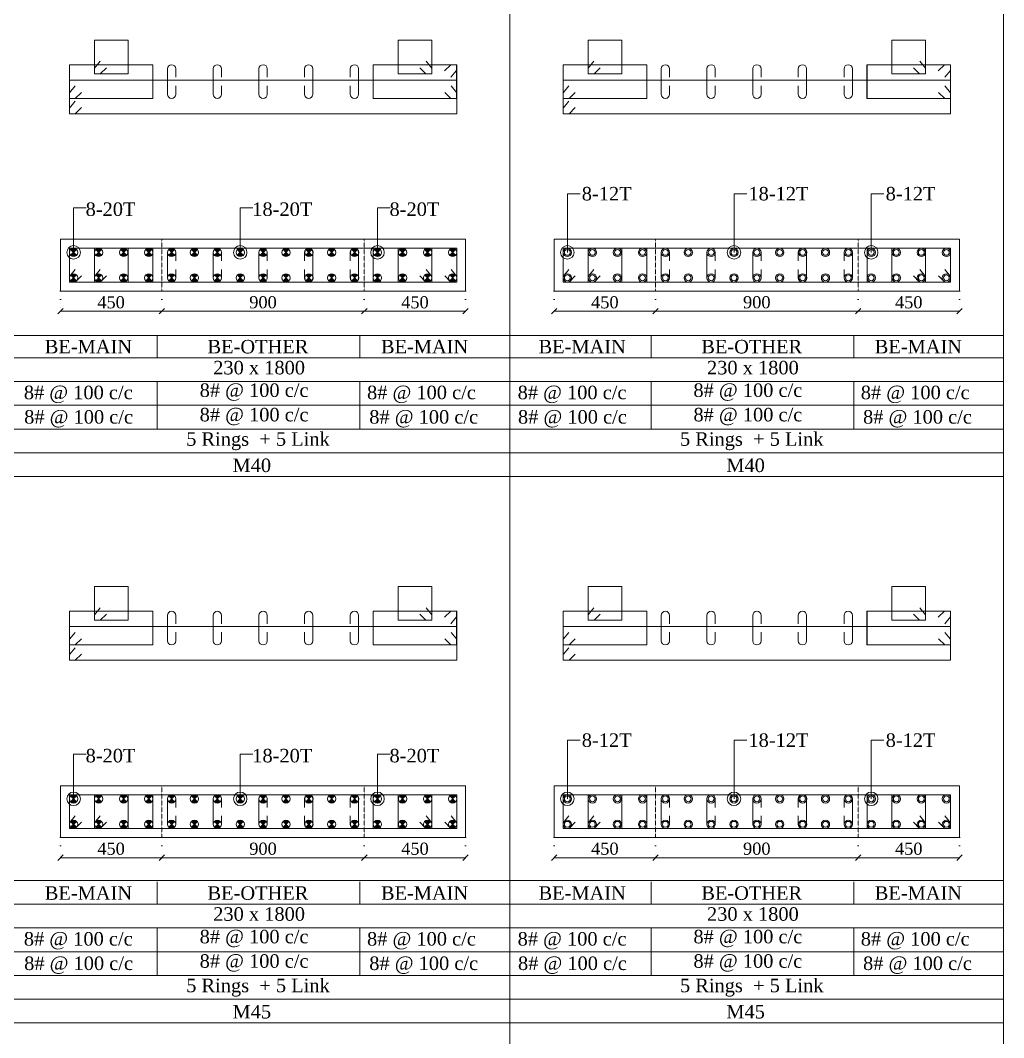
# Model space of a CAD drawing. Header units: millimetres. Extents: x 303 to 27724, y 300 to 68956.
# Drawn here: x 23356 to 27724, y 34898 to 39418 of the extents above; entities that cross this region are included whole.
import ezdxf

# ---------------------------------------------------------------- set-up
doc = ezdxf.new("R2010")
doc.units = ezdxf.units.MM
doc.linetypes.add('( Hidden )', pattern=[0.375, 0.25, -0.125])
doc.linetypes.add('DOT2', pattern=[0.125, 0, -0.125])
doc.layers.get('Defpoints').update_dxf_attribs({"lineweight": 0})
for name, color, linetype, lineweight in [('S-COL. STEEL DIA', 1, 'Continuous', 9), ('S-DIM FOOTING', 7, 'Continuous', 0), ('S-SECTION', 5, 'Continuous', 0), ('S-SECTION MARK', 7, 'Continuous', 0), ('S-SHEET', 7, 'Continuous', 0), ('S-STEEL', 1, 'Continuous', 9), ('S-STEEL-1', 1, 'Continuous', 0), ('S-STEEL-1 C.S.', 106, 'Continuous', 0), ('S-TEXT', 7, 'Continuous', 0)]:
    doc.layers.add(name, color=color, linetype=linetype, lineweight=lineweight)
doc.styles.add('AR', font='ARIALUNI.TTF', dxfattribs={"width": 0.8})
doc.styles.add('S-ROMANS', font='times.ttf')
doc.styles.add('TEXT', font='times.ttf')
doc.dimstyles.new('100', dxfattribs={"dimtxt": 180, "dimasz": 80, "dimexe": 0.18, "dimexo": 0.0625, "dimgap": 1, "dimtad": 1, "dimdec": 0, "dimzin": 0, "dimdsep": 46, "dimtxsty": 'AR', "dimblk": 'DOT', "dimcen": 0.09, "dimse1": 1, "dimse2": 1, "dimclrd": 50, "dimclrt": 256, "dimadec": 0, "dimazin": 0, "dimtfac": 1, "dimtdec": 0, "dimtix": 1, "dimtofl": 0, "dimtmove": 2, "dimatfit": 0, "dimfxl": 1, "dimtolj": 1, "dimtzin": 0, "dimlwd": -1, "dimarcsym": 0})
doc.dimstyles.new('SETU', dxfattribs={"dimtxt": 230, "dimasz": 0.2, "dimexe": 0.1, "dimexo": 0.1, "dimgap": 0.05, "dimtad": 1, "dimdec": 0, "dimzin": 0, "dimdsep": 46, "dimtxsty": 'TEXT', "dimblk": 'OBLIQUE', "dimcen": 0.09, "dimdle": 0.1, "dimclrd": 4, "dimclre": 256, "dimclrt": 256, "dimadec": 1, "dimazin": 0, "dimtfac": 1, "dimtdec": 0, "dimtix": 1, "dimtofl": 0, "dimtmove": 2, "dimatfit": 0, "dimfxl": 1, "dimtolj": 1, "dimtzin": 0, "dimlwd": -1, "dimlwe": -1, "dimarcsym": 1})

# ---------------------------------------------------------------- blocks, each defined once
blk = doc.blocks.new('*U18')
at = {"layer": 'S-COL. STEEL DIA'}
h = blk.add_hatch(color=256, dxfattribs=at)
h.dxf.hatch_style = 1
h.paths.add_polyline_path([(0, 0), (0, -18.5, 0.198912), (13, -13)])
h.paths.add_polyline_path([(0, 0), (-13, -13, 0.198912), (0, -18.5)])
h.paths.add_polyline_path([(0, 18.5, 0.198912), (-13, 13), (0, 0)])
h.paths.add_polyline_path([(13, 13, 0.198912), (0, 18.5), (0, 0)])
at = {"layer": 'S-COL. STEEL DIA', "lineweight": 5}
for p, q in [((-13, 13), (13, -13)), ((13, 13), (-13, -13))]:
    blk.add_line(p, q, dxfattribs=at)
blk.add_circle((0, 0), 18.5, dxfattribs=at)
blk = doc.blocks.new('_Oblique')
at = {"color": 0, "linetype": 'ByBlock', "lineweight": -2}
blk.add_line((-0.5, -0.5), (0.5, 0.5), dxfattribs=at)
blk = doc.blocks.new('*D1769')
at = {"layer": 'Defpoints', "color": 0}
for p in [(23533.9, 35787.4), (23983.9, 35787.4), (23983.9, 35697.5)]:
    blk.add_point(p, dxfattribs=at)
at = {"layer": 'S-DIM FOOTING', "linetype": 'DOT2', "ltscale": 300}
for p, q in [((23533.9, 35787.3), (23533.9, 35697.4)), ((23983.9, 35787.3), (23983.9, 35697.4))]:
    blk.add_line(p, q, dxfattribs=at)
at = {"layer": 'S-DIM FOOTING', "ltscale": 300}
blk.add_line((23533.8, 35697.5), (23984, 35697.5), dxfattribs=at)
at = {"layer": 'S-DIM FOOTING', "linetype": 'ByBlock', "xscale": 24, "yscale": 24, "zscale": 24, "rotation": 180}
blk.add_blockref('_Oblique', (23533.9, 35697.5), dxfattribs=at)
at = {"layer": 'S-DIM FOOTING', "linetype": 'ByBlock', "xscale": 24, "yscale": 24, "zscale": 24}
blk.add_blockref('_Oblique', (23983.9, 35697.5), dxfattribs=at)
at = {"layer": 'S-DIM FOOTING', "insert": (23758.9, 35737), "char_height": 54, "attachment_point": 5, "style": 'TEXT'}
blk.add_mtext('\\A1;450', dxfattribs=at)
blk = doc.blocks.new('*D1770')
at = {"layer": 'Defpoints', "color": 0}
for p in [(23983.9, 35787.4), (24883.9, 35787.4), (24883.9, 35697.5)]:
    blk.add_point(p, dxfattribs=at)
at = {"layer": 'S-DIM FOOTING', "linetype": 'DOT2', "ltscale": 300}
for p, q in [((23983.9, 35787.3), (23983.9, 35697.4)), ((24883.9, 35787.3), (24883.9, 35697.4))]:
    blk.add_line(p, q, dxfattribs=at)
at = {"layer": 'S-DIM FOOTING', "ltscale": 300}
blk.add_line((23983.8, 35697.5), (24884, 35697.5), dxfattribs=at)
at = {"layer": 'S-DIM FOOTING', "linetype": 'ByBlock', "xscale": 24, "yscale": 24, "zscale": 24, "rotation": 180}
blk.add_blockref('_Oblique', (23983.9, 35697.5), dxfattribs=at)
at = {"layer": 'S-DIM FOOTING', "linetype": 'ByBlock', "xscale": 24, "yscale": 24, "zscale": 24}
blk.add_blockref('_Oblique', (24883.9, 35697.5), dxfattribs=at)
at = {"layer": 'S-DIM FOOTING', "insert": (24433.9, 35737.1), "char_height": 54, "attachment_point": 5, "style": 'TEXT'}
blk.add_mtext('\\A1;900', dxfattribs=at)
blk = doc.blocks.new('*D1771')
at = {"layer": 'Defpoints', "color": 0}
for p in [(24883.9, 35787.4), (25333.9, 35787.4), (25333.9, 35697.5)]:
    blk.add_point(p, dxfattribs=at)
at = {"layer": 'S-DIM FOOTING', "linetype": 'DOT2', "ltscale": 300}
for p, q in [((24883.9, 35787.3), (24883.9, 35697.4)), ((25333.9, 35787.3), (25333.9, 35697.4))]:
    blk.add_line(p, q, dxfattribs=at)
at = {"layer": 'S-DIM FOOTING', "ltscale": 300}
blk.add_line((24883.8, 35697.5), (25334, 35697.5), dxfattribs=at)
at = {"layer": 'S-DIM FOOTING', "linetype": 'ByBlock', "xscale": 24, "yscale": 24, "zscale": 24, "rotation": 180}
blk.add_blockref('_Oblique', (24883.9, 35697.5), dxfattribs=at)
at = {"layer": 'S-DIM FOOTING', "linetype": 'ByBlock', "xscale": 24, "yscale": 24, "zscale": 24}
blk.add_blockref('_Oblique', (25333.9, 35697.5), dxfattribs=at)
at = {"layer": 'S-DIM FOOTING', "insert": (25108.9, 35737), "char_height": 54, "attachment_point": 5, "style": 'TEXT'}
blk.add_mtext('\\A1;450', dxfattribs=at)
blk = doc.blocks.new('_Dot')
at = {"linetype": 'ByBlock', "lineweight": -2}
blk.add_line((-0.5, 0), (-1, 0), dxfattribs=at)
at = {"linetype": 'ByBlock', "const_width": 0.5}
blk.add_lwpolyline([(-0.25, 0, 1), (0.25, 0, 1)], format="xyb", close=True, dxfattribs=at)
blk = doc.blocks.new('*U6')
at = {"layer": 'S-COL. STEEL DIA', "lineweight": 5}
for radius in [18.5, 13, 13]:
    blk.add_circle((0, 0), radius, dxfattribs=at)
blk = doc.blocks.new('*D1777')
at = {"layer": 'Defpoints', "color": 0}
for p in [(25727.5, 35787.4), (26177.5, 35787.4), (26177.5, 35697.5)]:
    blk.add_point(p, dxfattribs=at)
at = {"layer": 'S-DIM FOOTING', "linetype": 'DOT2', "ltscale": 300}
for p, q in [((25727.5, 35787.3), (25727.5, 35697.4)), ((26177.5, 35787.3), (26177.5, 35697.4))]:
    blk.add_line(p, q, dxfattribs=at)
at = {"layer": 'S-DIM FOOTING', "ltscale": 300}
blk.add_line((25727.4, 35697.5), (26177.6, 35697.5), dxfattribs=at)
at = {"layer": 'S-DIM FOOTING', "linetype": 'ByBlock', "xscale": 24, "yscale": 24, "zscale": 24, "rotation": 180}
blk.add_blockref('_Oblique', (25727.5, 35697.5), dxfattribs=at)
at = {"layer": 'S-DIM FOOTING', "linetype": 'ByBlock', "xscale": 24, "yscale": 24, "zscale": 24}
blk.add_blockref('_Oblique', (26177.5, 35697.5), dxfattribs=at)
at = {"layer": 'S-DIM FOOTING', "insert": (25952.5, 35737), "char_height": 54, "attachment_point": 5, "style": 'TEXT'}
blk.add_mtext('\\A1;450', dxfattribs=at)
blk = doc.blocks.new('*D1778')
at = {"layer": 'Defpoints', "color": 0}
for p in [(26177.5, 35787.4), (27077.5, 35787.4), (27077.5, 35697.5)]:
    blk.add_point(p, dxfattribs=at)
at = {"layer": 'S-DIM FOOTING', "linetype": 'DOT2', "ltscale": 300}
for p, q in [((26177.5, 35787.3), (26177.5, 35697.4)), ((27077.5, 35787.3), (27077.5, 35697.4))]:
    blk.add_line(p, q, dxfattribs=at)
at = {"layer": 'S-DIM FOOTING', "ltscale": 300}
blk.add_line((26177.4, 35697.5), (27077.6, 35697.5), dxfattribs=at)
at = {"layer": 'S-DIM FOOTING', "linetype": 'ByBlock', "xscale": 24, "yscale": 24, "zscale": 24, "rotation": 180}
blk.add_blockref('_Oblique', (26177.5, 35697.5), dxfattribs=at)
at = {"layer": 'S-DIM FOOTING', "linetype": 'ByBlock', "xscale": 24, "yscale": 24, "zscale": 24}
blk.add_blockref('_Oblique', (27077.5, 35697.5), dxfattribs=at)
at = {"layer": 'S-DIM FOOTING', "insert": (26627.5, 35737.1), "char_height": 54, "attachment_point": 5, "style": 'TEXT'}
blk.add_mtext('\\A1;900', dxfattribs=at)
blk = doc.blocks.new('*D1779')
at = {"layer": 'Defpoints', "color": 0}
for p in [(27077.5, 35787.4), (27527.5, 35787.4), (27527.5, 35697.5)]:
    blk.add_point(p, dxfattribs=at)
at = {"layer": 'S-DIM FOOTING', "linetype": 'DOT2', "ltscale": 300}
for p, q in [((27077.5, 35787.3), (27077.5, 35697.4)), ((27527.5, 35787.3), (27527.5, 35697.4))]:
    blk.add_line(p, q, dxfattribs=at)
at = {"layer": 'S-DIM FOOTING', "ltscale": 300}
blk.add_line((27077.4, 35697.5), (27527.6, 35697.5), dxfattribs=at)
at = {"layer": 'S-DIM FOOTING', "linetype": 'ByBlock', "xscale": 24, "yscale": 24, "zscale": 24, "rotation": 180}
blk.add_blockref('_Oblique', (27077.5, 35697.5), dxfattribs=at)
at = {"layer": 'S-DIM FOOTING', "linetype": 'ByBlock', "xscale": 24, "yscale": 24, "zscale": 24}
blk.add_blockref('_Oblique', (27527.5, 35697.5), dxfattribs=at)
at = {"layer": 'S-DIM FOOTING', "insert": (27302.5, 35737), "char_height": 54, "attachment_point": 5, "style": 'TEXT'}
blk.add_mtext('\\A1;450', dxfattribs=at)
blk = doc.blocks.new('*D2292')
at = {"layer": 'Defpoints', "color": 0}
for p in [(23533.9, 38215.6), (23983.9, 38215.6), (23983.9, 38125.8)]:
    blk.add_point(p, dxfattribs=at)
at = {"layer": 'S-DIM FOOTING', "linetype": 'DOT2', "ltscale": 300}
for p, q in [((23533.9, 38215.5), (23533.9, 38125.7)), ((23983.9, 38215.5), (23983.9, 38125.7))]:
    blk.add_line(p, q, dxfattribs=at)
at = {"layer": 'S-DIM FOOTING', "ltscale": 300}
blk.add_line((23533.8, 38125.8), (23984, 38125.8), dxfattribs=at)
at = {"layer": 'S-DIM FOOTING', "linetype": 'ByBlock', "xscale": 24, "yscale": 24, "zscale": 24, "rotation": 180}
blk.add_blockref('_Oblique', (23533.9, 38125.8), dxfattribs=at)
at = {"layer": 'S-DIM FOOTING', "linetype": 'ByBlock', "xscale": 24, "yscale": 24, "zscale": 24}
blk.add_blockref('_Oblique', (23983.9, 38125.8), dxfattribs=at)
at = {"layer": 'S-DIM FOOTING', "insert": (23758.9, 38165.2), "char_height": 54, "attachment_point": 5, "style": 'TEXT'}
blk.add_mtext('\\A1;450', dxfattribs=at)
blk = doc.blocks.new('*D2293')
at = {"layer": 'Defpoints', "color": 0}
for p in [(23983.9, 38215.6), (24883.9, 38215.6), (24883.9, 38125.8)]:
    blk.add_point(p, dxfattribs=at)
at = {"layer": 'S-DIM FOOTING', "linetype": 'DOT2', "ltscale": 300}
for p, q in [((23983.9, 38215.5), (23983.9, 38125.7)), ((24883.9, 38215.5), (24883.9, 38125.7))]:
    blk.add_line(p, q, dxfattribs=at)
at = {"layer": 'S-DIM FOOTING', "ltscale": 300}
blk.add_line((23983.8, 38125.8), (24884, 38125.8), dxfattribs=at)
at = {"layer": 'S-DIM FOOTING', "linetype": 'ByBlock', "xscale": 24, "yscale": 24, "zscale": 24, "rotation": 180}
blk.add_blockref('_Oblique', (23983.9, 38125.8), dxfattribs=at)
at = {"layer": 'S-DIM FOOTING', "linetype": 'ByBlock', "xscale": 24, "yscale": 24, "zscale": 24}
blk.add_blockref('_Oblique', (24883.9, 38125.8), dxfattribs=at)
at = {"layer": 'S-DIM FOOTING', "insert": (24433.9, 38165.3), "char_height": 54, "attachment_point": 5, "style": 'TEXT'}
blk.add_mtext('\\A1;900', dxfattribs=at)
blk = doc.blocks.new('*D2294')
at = {"layer": 'Defpoints', "color": 0}
for p in [(24883.9, 38215.6), (25333.9, 38215.6), (25333.9, 38125.8)]:
    blk.add_point(p, dxfattribs=at)
at = {"layer": 'S-DIM FOOTING', "linetype": 'DOT2', "ltscale": 300}
for p, q in [((24883.9, 38215.5), (24883.9, 38125.7)), ((25333.9, 38215.5), (25333.9, 38125.7))]:
    blk.add_line(p, q, dxfattribs=at)
at = {"layer": 'S-DIM FOOTING', "ltscale": 300}
blk.add_line((24883.8, 38125.8), (25334, 38125.8), dxfattribs=at)
at = {"layer": 'S-DIM FOOTING', "linetype": 'ByBlock', "xscale": 24, "yscale": 24, "zscale": 24, "rotation": 180}
blk.add_blockref('_Oblique', (24883.9, 38125.8), dxfattribs=at)
at = {"layer": 'S-DIM FOOTING', "linetype": 'ByBlock', "xscale": 24, "yscale": 24, "zscale": 24}
blk.add_blockref('_Oblique', (25333.9, 38125.8), dxfattribs=at)
at = {"layer": 'S-DIM FOOTING', "insert": (25108.9, 38165.2), "char_height": 54, "attachment_point": 5, "style": 'TEXT'}
blk.add_mtext('\\A1;450', dxfattribs=at)
blk = doc.blocks.new('*D2373')
at = {"layer": 'Defpoints', "color": 0}
for p in [(25727.5, 38215.6), (26177.5, 38215.6), (26177.5, 38125.8)]:
    blk.add_point(p, dxfattribs=at)
at = {"layer": 'S-DIM FOOTING', "linetype": 'DOT2', "ltscale": 300}
for p, q in [((25727.5, 38215.5), (25727.5, 38125.7)), ((26177.5, 38215.5), (26177.5, 38125.7))]:
    blk.add_line(p, q, dxfattribs=at)
at = {"layer": 'S-DIM FOOTING', "ltscale": 300}
blk.add_line((25727.4, 38125.8), (26177.6, 38125.8), dxfattribs=at)
at = {"layer": 'S-DIM FOOTING', "linetype": 'ByBlock', "xscale": 24, "yscale": 24, "zscale": 24, "rotation": 180}
blk.add_blockref('_Oblique', (25727.5, 38125.8), dxfattribs=at)
at = {"layer": 'S-DIM FOOTING', "linetype": 'ByBlock', "xscale": 24, "yscale": 24, "zscale": 24}
blk.add_blockref('_Oblique', (26177.5, 38125.8), dxfattribs=at)
at = {"layer": 'S-DIM FOOTING', "insert": (25952.5, 38165.2), "char_height": 54, "attachment_point": 5, "style": 'TEXT'}
blk.add_mtext('\\A1;450', dxfattribs=at)
blk = doc.blocks.new('*D2374')
at = {"layer": 'Defpoints', "color": 0}
for p in [(26177.5, 38215.6), (27077.5, 38215.6), (27077.5, 38125.8)]:
    blk.add_point(p, dxfattribs=at)
at = {"layer": 'S-DIM FOOTING', "linetype": 'DOT2', "ltscale": 300}
for p, q in [((26177.5, 38215.5), (26177.5, 38125.7)), ((27077.5, 38215.5), (27077.5, 38125.7))]:
    blk.add_line(p, q, dxfattribs=at)
at = {"layer": 'S-DIM FOOTING', "ltscale": 300}
blk.add_line((26177.4, 38125.8), (27077.6, 38125.8), dxfattribs=at)
at = {"layer": 'S-DIM FOOTING', "linetype": 'ByBlock', "xscale": 24, "yscale": 24, "zscale": 24, "rotation": 180}
blk.add_blockref('_Oblique', (26177.5, 38125.8), dxfattribs=at)
at = {"layer": 'S-DIM FOOTING', "linetype": 'ByBlock', "xscale": 24, "yscale": 24, "zscale": 24}
blk.add_blockref('_Oblique', (27077.5, 38125.8), dxfattribs=at)
at = {"layer": 'S-DIM FOOTING', "insert": (26627.5, 38165.3), "char_height": 54, "attachment_point": 5, "style": 'TEXT'}
blk.add_mtext('\\A1;900', dxfattribs=at)
blk = doc.blocks.new('*D2375')
at = {"layer": 'Defpoints', "color": 0}
for p in [(27077.5, 38215.6), (27527.5, 38215.6), (27527.5, 38125.8)]:
    blk.add_point(p, dxfattribs=at)
at = {"layer": 'S-DIM FOOTING', "linetype": 'DOT2', "ltscale": 300}
for p, q in [((27077.5, 38215.5), (27077.5, 38125.7)), ((27527.5, 38215.5), (27527.5, 38125.7))]:
    blk.add_line(p, q, dxfattribs=at)
at = {"layer": 'S-DIM FOOTING', "ltscale": 300}
blk.add_line((27077.4, 38125.8), (27527.6, 38125.8), dxfattribs=at)
at = {"layer": 'S-DIM FOOTING', "linetype": 'ByBlock', "xscale": 24, "yscale": 24, "zscale": 24, "rotation": 180}
blk.add_blockref('_Oblique', (27077.5, 38125.8), dxfattribs=at)
at = {"layer": 'S-DIM FOOTING', "linetype": 'ByBlock', "xscale": 24, "yscale": 24, "zscale": 24}
blk.add_blockref('_Oblique', (27527.5, 38125.8), dxfattribs=at)
at = {"layer": 'S-DIM FOOTING', "insert": (27302.5, 38165.2), "char_height": 54, "attachment_point": 5, "style": 'TEXT'}
blk.add_mtext('\\A1;450', dxfattribs=at)

msp = doc.modelspace()

# ---------------------------------------------------------------- linework, layer by layer
at = {"layer": 'S-SECTION'}
for points, elevation in [([(25333.9, 38215.6), (25333.9, 38445.6), (23533.9, 38445.6), (23533.9, 38215.6)], 7.7), ([(27527.5, 38215.6), (27527.5, 38445.6), (25727.5, 38445.6), (25727.5, 38215.6)], 7.7), ([(25333.9, 35787.4), (25333.9, 36017.4), (23533.9, 36017.4), (23533.9, 35787.4)], 6.7), ([(27527.5, 35787.4), (27527.5, 36017.4), (25727.5, 36017.4), (25727.5, 35787.4)], 1.1)]:
    msp.add_lwpolyline(points, close=True, dxfattribs=dict(at, elevation=elevation))
at = {"layer": 'S-SHEET'}
for p, q in [((25530.5, 68956, 4.6), (25530.5, 299.8, 5.1)), ((27724.1, 68956, 5.4), (27724.1, 299.8, 6)), ((303, 38018.4, 7), (27724.1, 38018.4, 7)), ((23964.4, 38018.2, 0.4), (23964.4, 37918.7, 0.4)), ((24864.4, 38018.2, 0.4), (24864.4, 37918.7, 0.4)), ((26157.9, 38018.2, 0.4), (26157.9, 37918.7, 0.4)), ((27057.9, 38018.2, 0.4), (27057.9, 37918.7, 0.4)), ((303, 37918.9, -1), (27724.1, 37918.9, -1)), ((303, 37813.6, -1), (27724.1, 37813.6, -1)), ((303, 37813.6, -1), (27724.1, 37813.6, -1)), ((23964.4, 37813.5, 0.4), (23964.4, 37602.2, 0.4)), ((24864.4, 37813.5, 0.4), (24864.4, 37602.2, 0.4)), ((26157.9, 37813.5, 0.4), (26157.9, 37602.2, 0.4)), ((27057.9, 37813.5, 0.4), (27057.9, 37602.2, 0.4)), ((303, 37707.9, -1), (27724.1, 37707.9, -1)), ((303, 37602.3, -1), (27724.1, 37602.3, -1)), ((303, 37496.8, -1), (27724.1, 37496.8, -1)), ((303, 35596, -1.3), (27724.1, 35596, -1.3)), ((23964.4, 35590.2, 6), (23964.4, 35490.6, 6)), ((24864.4, 35590.2, 6), (24864.4, 35490.6, 6)), ((26157.9, 35590.2, 0.4), (26157.9, 35490.6, 0.4)), ((27057.9, 35590.2, 0.4), (27057.9, 35490.6, 0.4)), ((303, 35490.8, -1), (27724.1, 35490.8, -1)), ((303, 35385.6, -1), (27724.1, 35385.6, -1)), ((303, 35385.6, -1), (27724.1, 35385.6, -1)), ((23964.4, 35385.4, 6), (23964.4, 35174.1, 6)), ((24864.4, 35385.4, 6), (24864.4, 35174.1, 6)), ((26157.9, 35385.4, 0.4), (26157.9, 35174.1, 0.4)), ((27057.9, 35385.4, 0.4), (27057.9, 35174.1, 0.4)), ((303, 35279.8, -1), (27724.1, 35279.8, -1)), ((303, 35174.3, -1), (27724.1, 35174.3, -1)), ((303, 35068.8, -1), (27724.1, 35068.8, -1))]:
    msp.add_line(p, q, dxfattribs=at)
at = {"layer": 'S-SHEET', "color": 0}
for p, q in [((303, 37391.3, -1), (27724.1, 37391.3, -1)), ((303, 34963.3, -1), (27724.1, 34963.3, -1))]:
    msp.add_line(p, q, dxfattribs=at)
at = {"layer": 'S-STEEL', "color": 3}
for points, elevation in [([(24046.3, 39127.2), (24046.3, 39089.5, -1), (24009.4, 39089.5), (24009.4, 39202.6, -1), (24046.3, 39202.6), (24046.3, 39165.4)], 7.7), ([(24249.5, 39127.2), (24249.5, 39089.5, -1), (24212.6, 39089.5), (24212.6, 39202.6, -1), (24249.5, 39202.6), (24249.5, 39165.4)], 7.7), ([(24452.8, 39127.2), (24452.8, 39089.5, -1), (24415.9, 39089.5), (24415.9, 39202.6, -1), (24452.8, 39202.6), (24452.8, 39165.4)], 7.7), ([(24618.3, 39127.2), (24618.3, 39089.5, 1), (24655.2, 39089.5), (24655.2, 39202.6, 1), (24618.3, 39202.6), (24618.3, 39165.4)], 7.7), ([(24821.5, 39127.2), (24821.5, 39089.5, 1), (24858.4, 39089.5), (24858.4, 39202.6, 1), (24821.5, 39202.6), (24821.5, 39165.4)], 7.7), ([(26239.9, 39127.2), (26239.9, 39089.5, -1), (26203, 39089.5), (26203, 39202.6, -1), (26239.9, 39202.6), (26239.9, 39165.4)], 7.7), ([(26443.1, 39127.2), (26443.1, 39089.5, -1), (26406.2, 39089.5), (26406.2, 39202.6, -1), (26443.1, 39202.6), (26443.1, 39165.4)], 7.7), ([(26646.3, 39127.2), (26646.3, 39089.5, -1), (26609.4, 39089.5), (26609.4, 39202.6, -1), (26646.3, 39202.6), (26646.3, 39165.4)], 7.7), ([(26811.9, 39127.2), (26811.9, 39089.5, 1), (26848.8, 39089.5), (26848.8, 39202.6, 1), (26811.9, 39202.6), (26811.9, 39165.4)], 7.7), ([(27015.1, 39127.2), (27015.1, 39089.5, 1), (27052, 39089.5), (27052, 39202.6, 1), (27015.1, 39202.6), (27015.1, 39165.4)], 7.7), ([(24046.3, 38349.5), (24046.3, 38387.2, 1), (24009.4, 38387.2), (24009.4, 38274.1, 1), (24046.3, 38274.1), (24046.3, 38311.3)], 7.7), ([(24249.5, 38349.5), (24249.5, 38387.2, 1), (24212.6, 38387.2), (24212.6, 38274.1, 1), (24249.5, 38274.1), (24249.5, 38311.3)], 7.7), ([(24452.8, 38349.5), (24452.8, 38387.2, 1), (24415.9, 38387.2), (24415.9, 38274.1, 1), (24452.8, 38274.1), (24452.8, 38311.3)], 7.7), ([(24618.3, 38349.5), (24618.3, 38387.2, -1), (24655.2, 38387.2), (24655.2, 38274.1, -1), (24618.3, 38274.1), (24618.3, 38311.3)], 7.7), ([(24821.5, 38349.5), (24821.5, 38387.2, -1), (24858.4, 38387.2), (24858.4, 38274.1, -1), (24821.5, 38274.1), (24821.5, 38311.3)], 7.7), ([(26239.9, 38349.5), (26239.9, 38387.2, 1), (26203, 38387.2), (26203, 38274.1, 1), (26239.9, 38274.1), (26239.9, 38311.3)], 7.7), ([(26443.1, 38349.5), (26443.1, 38387.2, 1), (26406.2, 38387.2), (26406.2, 38274.1, 1), (26443.1, 38274.1), (26443.1, 38311.3)], 7.7), ([(26646.3, 38349.5), (26646.3, 38387.2, 1), (26609.4, 38387.2), (26609.4, 38274.1, 1), (26646.3, 38274.1), (26646.3, 38311.3)], 7.7), ([(26811.9, 38349.5), (26811.9, 38387.2, -1), (26848.8, 38387.2), (26848.8, 38274.1, -1), (26811.9, 38274.1), (26811.9, 38311.3)], 7.7), ([(27015.1, 38349.5), (27015.1, 38387.2, -1), (27052, 38387.2), (27052, 38274.1, -1), (27015.1, 38274.1), (27015.1, 38311.3)], 7.7), ([(24046.3, 36699), (24046.3, 36661.3, -1), (24009.4, 36661.3), (24009.4, 36774.4, -1), (24046.3, 36774.4), (24046.3, 36737.1)], 6.7), ([(24249.5, 36699), (24249.5, 36661.3, -1), (24212.6, 36661.3), (24212.6, 36774.4, -1), (24249.5, 36774.4), (24249.5, 36737.1)], 6.7), ([(24452.8, 36699), (24452.8, 36661.3, -1), (24415.9, 36661.3), (24415.9, 36774.4, -1), (24452.8, 36774.4), (24452.8, 36737.1)], 6.7), ([(24618.3, 36699), (24618.3, 36661.3, 1), (24655.2, 36661.3), (24655.2, 36774.4, 1), (24618.3, 36774.4), (24618.3, 36737.1)], 6.7), ([(24821.5, 36699), (24821.5, 36661.3, 1), (24858.4, 36661.3), (24858.4, 36774.4, 1), (24821.5, 36774.4), (24821.5, 36737.1)], 6.7), ([(26239.9, 36699), (26239.9, 36661.3, -1), (26203, 36661.3), (26203, 36774.4, -1), (26239.9, 36774.4), (26239.9, 36737.1)], 1.1), ([(26443.1, 36699), (26443.1, 36661.3, -1), (26406.2, 36661.3), (26406.2, 36774.4, -1), (26443.1, 36774.4), (26443.1, 36737.1)], 1.1), ([(26646.3, 36699), (26646.3, 36661.3, -1), (26609.4, 36661.3), (26609.4, 36774.4, -1), (26646.3, 36774.4), (26646.3, 36737.1)], 1.1), ([(26811.9, 36699), (26811.9, 36661.3, 1), (26848.8, 36661.3), (26848.8, 36774.4, 1), (26811.9, 36774.4), (26811.9, 36737.1)], 1.1), ([(27015.1, 36699), (27015.1, 36661.3, 1), (27052, 36661.3), (27052, 36774.4, 1), (27015.1, 36774.4), (27015.1, 36737.1)], 1.1), ([(24046.3, 35921.2), (24046.3, 35959, 1), (24009.4, 35959), (24009.4, 35845.9, 1), (24046.3, 35845.9), (24046.3, 35883.1)], 6.7), ([(24249.5, 35921.2), (24249.5, 35959, 1), (24212.6, 35959), (24212.6, 35845.9, 1), (24249.5, 35845.9), (24249.5, 35883.1)], 6.7), ([(24452.8, 35921.2), (24452.8, 35959, 1), (24415.9, 35959), (24415.9, 35845.9, 1), (24452.8, 35845.9), (24452.8, 35883.1)], 6.7), ([(24618.3, 35921.2), (24618.3, 35959, -1), (24655.2, 35959), (24655.2, 35845.9, -1), (24618.3, 35845.9), (24618.3, 35883.1)], 6.7), ([(24821.5, 35921.2), (24821.5, 35959, -1), (24858.4, 35959), (24858.4, 35845.9, -1), (24821.5, 35845.9), (24821.5, 35883.1)], 6.7), ([(26239.9, 35921.2), (26239.9, 35959, 1), (26203, 35959), (26203, 35845.9, 1), (26239.9, 35845.9), (26239.9, 35883.1)], 1.1), ([(26443.1, 35921.2), (26443.1, 35959, 1), (26406.2, 35959), (26406.2, 35845.9, 1), (26443.1, 35845.9), (26443.1, 35883.1)], 1.1), ([(26646.3, 35921.2), (26646.3, 35959, 1), (26609.4, 35959), (26609.4, 35845.9, 1), (26646.3, 35845.9), (26646.3, 35883.1)], 1.1), ([(26811.9, 35921.2), (26811.9, 35959, -1), (26848.8, 35959), (26848.8, 35845.9, -1), (26811.9, 35845.9), (26811.9, 35883.1)], 1.1), ([(27015.1, 35921.2), (27015.1, 35959, -1), (27052, 35959), (27052, 35845.9, -1), (27015.1, 35845.9), (27015.1, 35883.1)], 1.1)]:
    msp.add_lwpolyline(points, format="xyb", dxfattribs=dict(at, elevation=elevation))
at = {"layer": 'S-STEEL', "color": 1}
for points, elevation in [([(25240.4, 39193.8), (25267.9, 39221.1), (25293.9, 39221.1), (25293.9, 39071.1), (24923.1, 39071.1), (24923.1, 39221.1), (25293.9, 39221.1), (25293.9, 39196.1), (25268.7, 39165.2)], 7.7), ([(27433.9, 39193.8), (27461.5, 39221.1), (27487.5, 39221.1), (27487.5, 39071.1), (27116.7, 39071.1), (27116.7, 39221.1), (27487.5, 39221.1), (27487.5, 39196.1), (27462.3, 39165.2)], 7.7), ([(23627.5, 39030.4), (23599.9, 39003.1), (23573.9, 39003.1), (23573.9, 39153.1), (25294.7, 39153.1), (25294.7, 39003.1), (23573.9, 39003.1), (23573.9, 39028.1), (23599.1, 39058.9)], 7.7), ([(25821, 39030.4), (25793.5, 39003.1), (25767.5, 39003.1), (25767.5, 39153.1), (27488.3, 39153.1), (27488.3, 39003.1), (25767.5, 39003.1), (25767.5, 39028.1), (25792.7, 39058.9)], 7.7), ([(23627.5, 38283), (23599.9, 38255.6), (23573.9, 38255.6), (23573.9, 38405.6), (25294.7, 38405.6), (25294.7, 38255.6), (23573.9, 38255.6), (23573.9, 38280.7), (23599.1, 38311.5)], 7.7), ([(25821, 38283), (25793.5, 38255.6), (25767.5, 38255.6), (25767.5, 38405.6), (27488.3, 38405.6), (27488.3, 38255.6), (25767.5, 38255.6), (25767.5, 38280.7), (25792.7, 38311.5)], 7.7), ([(25240.4, 36765.6), (25267.9, 36792.9), (25293.9, 36792.9), (25293.9, 36642.9), (24923.1, 36642.9), (24923.1, 36792.9), (25293.9, 36792.9), (25293.9, 36767.9), (25268.7, 36737)], 6.7), ([(27433.9, 36765.6), (27461.5, 36792.9), (27487.5, 36792.9), (27487.5, 36642.9), (27116.7, 36642.9), (27116.7, 36792.9), (27487.5, 36792.9), (27487.5, 36767.9), (27462.3, 36737)], 1.1), ([(23627.5, 36602.1), (23599.9, 36574.8), (23573.9, 36574.8), (23573.9, 36724.8), (25294.7, 36724.8), (25294.7, 36574.8), (23573.9, 36574.8), (23573.9, 36599.8), (23599.1, 36630.7)], 6.7), ([(25821, 36602.1), (25793.5, 36574.8), (25767.5, 36574.8), (25767.5, 36724.8), (27488.3, 36724.8), (27488.3, 36574.8), (25767.5, 36574.8), (25767.5, 36599.8), (25792.7, 36630.7)], 1.1), ([(23627.5, 35854.7), (23599.9, 35827.4), (23573.9, 35827.4), (23573.9, 35977.4), (25294.7, 35977.4), (25294.7, 35827.4), (23573.9, 35827.4), (23573.9, 35852.4), (23599.1, 35883.3)], 6.7), ([(25821, 35854.7), (25793.5, 35827.4), (25767.5, 35827.4), (25767.5, 35977.4), (27488.3, 35977.4), (27488.3, 35827.4), (25767.5, 35827.4), (25767.5, 35852.4), (25792.7, 35883.3)], 1.1)]:
    msp.add_lwpolyline(points, dxfattribs=dict(at, elevation=elevation))
at = {"layer": 'S-STEEL-1', "color": 41}
for points, elevation in [([(23738.8, 39207.8), (23711.2, 39180.5), (23685.2, 39180.5), (23685.2, 39330.5), (23834.6, 39330.5), (23834.6, 39180.5), (23685.2, 39180.5), (23685.2, 39205.5), (23710.4, 39236.4)], 7.7), ([(25129.9, 39207.8), (25157.4, 39180.5), (25183.4, 39180.5), (25183.4, 39330.5), (25034, 39330.5), (25034, 39180.5), (25183.4, 39180.5), (25183.4, 39205.5), (25158.2, 39236.4)], 7.7), ([(25932.3, 39207.8), (25904.8, 39180.5), (25878.8, 39180.5), (25878.8, 39330.5), (26028.2, 39330.5), (26028.2, 39180.5), (25878.8, 39180.5), (25878.8, 39205.5), (25904, 39236.4)], 7.7), ([(27323.4, 39207.8), (27351, 39180.5), (27377, 39180.5), (27377, 39330.5), (27227.6, 39330.5), (27227.6, 39180.5), (27377, 39180.5), (27377, 39205.5), (27351.8, 39236.4)], 7.7), ([(23738.8, 38283), (23711.2, 38255.6), (23685.2, 38255.6), (23685.2, 38405.6), (23834.6, 38405.6), (23834.6, 38255.6), (23685.2, 38255.6), (23685.2, 38280.7), (23710.4, 38311.5)], 7.7), ([(25129.9, 38283), (25157.4, 38255.6), (25183.4, 38255.6), (25183.4, 38405.6), (25034, 38405.6), (25034, 38255.6), (25183.4, 38255.6), (25183.4, 38280.7), (25158.2, 38311.5)], 7.7), ([(25932.3, 38283), (25904.8, 38255.6), (25878.8, 38255.6), (25878.8, 38405.6), (26028.2, 38405.6), (26028.2, 38255.6), (25878.8, 38255.6), (25878.8, 38280.7), (25904, 38311.5)], 7.7), ([(27323.4, 38283), (27351, 38255.6), (27377, 38255.6), (27377, 38405.6), (27227.6, 38405.6), (27227.6, 38255.6), (27377, 38255.6), (27377, 38280.7), (27351.8, 38311.5)], 7.7), ([(23738.8, 36779.6), (23711.2, 36752.3), (23685.2, 36752.3), (23685.2, 36902.3), (23834.6, 36902.3), (23834.6, 36752.3), (23685.2, 36752.3), (23685.2, 36777.3), (23710.4, 36808.2)], 6.7), ([(25129.9, 36779.6), (25157.4, 36752.3), (25183.4, 36752.3), (25183.4, 36902.3), (25034, 36902.3), (25034, 36752.3), (25183.4, 36752.3), (25183.4, 36777.3), (25158.2, 36808.2)], 6.7), ([(25932.3, 36779.6), (25904.8, 36752.3), (25878.8, 36752.3), (25878.8, 36902.3), (26028.2, 36902.3), (26028.2, 36752.3), (25878.8, 36752.3), (25878.8, 36777.3), (25904, 36808.2)], 1.1), ([(27323.4, 36779.6), (27351, 36752.3), (27377, 36752.3), (27377, 36902.3), (27227.6, 36902.3), (27227.6, 36752.3), (27377, 36752.3), (27377, 36777.3), (27351.8, 36808.2)], 1.1), ([(23738.8, 35854.7), (23711.2, 35827.4), (23685.2, 35827.4), (23685.2, 35977.4), (23834.6, 35977.4), (23834.6, 35827.4), (23685.2, 35827.4), (23685.2, 35852.4), (23710.4, 35883.3)], 6.7), ([(25129.9, 35854.7), (25157.4, 35827.4), (25183.4, 35827.4), (25183.4, 35977.4), (25034, 35977.4), (25034, 35827.4), (25183.4, 35827.4), (25183.4, 35852.4), (25158.2, 35883.3)], 6.7), ([(25932.3, 35854.7), (25904.8, 35827.4), (25878.8, 35827.4), (25878.8, 35977.4), (26028.2, 35977.4), (26028.2, 35827.4), (25878.8, 35827.4), (25878.8, 35852.4), (25904, 35883.3)], 1.1), ([(27323.4, 35854.7), (27351, 35827.4), (27377, 35827.4), (27377, 35977.4), (27227.6, 35977.4), (27227.6, 35827.4), (27377, 35827.4), (27377, 35852.4), (27351.8, 35883.3)], 1.1)]:
    msp.add_lwpolyline(points, dxfattribs=dict(at, elevation=elevation))
at = {"layer": 'S-STEEL-1', "color": 6}
for points, elevation in [([(23627.5, 39098.4), (23599.9, 39071.1), (23573.9, 39071.1), (23573.9, 39221.1), (23944.7, 39221.1), (23944.7, 39071.1), (23573.9, 39071.1), (23573.9, 39096.1), (23599.1, 39127)], 7.7), ([(25241.2, 39098.4), (25268.7, 39071.1), (25294.7, 39071.1), (25294.7, 39221.1), (24923.9, 39221.1), (24923.9, 39071.1), (25294.7, 39071.1), (25294.7, 39096.1), (25269.5, 39127)], 7.7), ([(25821, 39098.4), (25793.5, 39071.1), (25767.5, 39071.1), (25767.5, 39221.1), (26138.3, 39221.1), (26138.3, 39071.1), (25767.5, 39071.1), (25767.5, 39096.1), (25792.7, 39127)], 7.7), ([(27434.7, 39098.4), (27462.3, 39071.1), (27488.3, 39071.1), (27488.3, 39221.1), (27117.5, 39221.1), (27117.5, 39071.1), (27488.3, 39071.1), (27488.3, 39096.1), (27463.1, 39127)], 7.7), ([(23627.5, 38283), (23599.9, 38255.6), (23573.9, 38255.6), (23573.9, 38405.6), (23944.7, 38405.6), (23944.7, 38255.6), (23573.9, 38255.6), (23573.9, 38280.7), (23599.1, 38311.5)], 7.7), ([(25241.2, 38283), (25268.7, 38255.6), (25294.7, 38255.6), (25294.7, 38405.6), (24923.9, 38405.6), (24923.9, 38255.6), (25294.7, 38255.6), (25294.7, 38280.7), (25269.5, 38311.5)], 7.7), ([(25821, 38283), (25793.5, 38255.6), (25767.5, 38255.6), (25767.5, 38405.6), (26138.3, 38405.6), (26138.3, 38255.6), (25767.5, 38255.6), (25767.5, 38280.7), (25792.7, 38311.5)], 7.7), ([(27434.7, 38283), (27462.3, 38255.6), (27488.3, 38255.6), (27488.3, 38405.6), (27117.5, 38405.6), (27117.5, 38255.6), (27488.3, 38255.6), (27488.3, 38280.7), (27463.1, 38311.5)], 7.7), ([(23627.5, 36670.2), (23599.9, 36642.9), (23573.9, 36642.9), (23573.9, 36792.9), (23944.7, 36792.9), (23944.7, 36642.9), (23573.9, 36642.9), (23573.9, 36667.9), (23599.1, 36698.8)], 6.7), ([(25241.2, 36670.2), (25268.7, 36642.9), (25294.7, 36642.9), (25294.7, 36792.9), (24923.9, 36792.9), (24923.9, 36642.9), (25294.7, 36642.9), (25294.7, 36667.9), (25269.5, 36698.8)], 6.7), ([(25821, 36670.2), (25793.5, 36642.9), (25767.5, 36642.9), (25767.5, 36792.9), (26138.3, 36792.9), (26138.3, 36642.9), (25767.5, 36642.9), (25767.5, 36667.9), (25792.7, 36698.8)], 1.1), ([(27434.7, 36670.2), (27462.3, 36642.9), (27488.3, 36642.9), (27488.3, 36792.9), (27117.5, 36792.9), (27117.5, 36642.9), (27488.3, 36642.9), (27488.3, 36667.9), (27463.1, 36698.8)], 1.1), ([(23627.5, 35854.7), (23599.9, 35827.4), (23573.9, 35827.4), (23573.9, 35977.4), (23944.7, 35977.4), (23944.7, 35827.4), (23573.9, 35827.4), (23573.9, 35852.4), (23599.1, 35883.3)], 6.7), ([(25241.2, 35854.7), (25268.7, 35827.4), (25294.7, 35827.4), (25294.7, 35977.4), (24923.9, 35977.4), (24923.9, 35827.4), (25294.7, 35827.4), (25294.7, 35852.4), (25269.5, 35883.3)], 6.7), ([(25821, 35854.7), (25793.5, 35827.4), (25767.5, 35827.4), (25767.5, 35977.4), (26138.3, 35977.4), (26138.3, 35827.4), (25767.5, 35827.4), (25767.5, 35852.4), (25792.7, 35883.3)], 1.1), ([(27434.7, 35854.7), (27462.3, 35827.4), (27488.3, 35827.4), (27488.3, 35977.4), (27117.5, 35977.4), (27117.5, 35827.4), (27488.3, 35827.4), (27488.3, 35852.4), (27463.1, 35883.3)], 1.1)]:
    msp.add_lwpolyline(points, dxfattribs=dict(at, elevation=elevation))
at = {"layer": 'S-STEEL-1 C.S.', "color": 8, "linetype": '( Hidden )'}
for p, q in [((23983.9, 38215.6, 7.7), (23983.9, 38445.6, 7.7)), ((24883.9, 38215.6, 7.7), (24883.9, 38445.6, 7.7)), ((26177.5, 38215.6, 7.7), (26177.5, 38445.6, 7.7)), ((27077.5, 38215.6, 7.7), (27077.5, 38445.6, 7.7)), ((23983.9, 35787.4, 6.7), (23983.9, 36017.4, 6.7)), ((24883.9, 35787.4, 6.7), (24883.9, 36017.4, 6.7)), ((26177.5, 35787.4, 1.1), (26177.5, 36017.4, 1.1)), ((27077.5, 35787.4, 1.1), (27077.5, 36017.4, 1.1))]:
    msp.add_line(p, q, dxfattribs=at)

# ---------------------------------------------------------------- block references
at = {"layer": 'S-COL. STEEL DIA', "xscale": -1, "rotation": 180}
for name, p in [('*U18', (23592.4, 38387.2, 7.7)), ('*U18', (24027.9, 38387.2, 7.7)), ('*U18', (24129.5, 38387.2, 7.7)), ('*U18', (24231.1, 38387.2, 7.7)), ('*U18', (24332.7, 38387.2, 7.7)), ('*U18', (24434.3, 38387.2, 7.7)), ('*U18', (24535.9, 38387.2, 7.7)), ('*U18', (24637.5, 38387.2, 7.7)), ('*U18', (24739.1, 38387.2, 7.7)), ('*U18', (24840.8, 38387.2, 7.7)), ('*U18', (24942.4, 38387.2, 7.7)), ('*U18', (25053.7, 38387.2, 7.7)), ('*U18', (25165, 38387.2, 7.7)), ('*U6', (25785.9, 38387.2, 7.7)), ('*U6', (26221.4, 38387.2, 7.7)), ('*U6', (26323, 38387.2, 7.7)), ('*U6', (26424.7, 38387.2, 7.7)), ('*U6', (26526.3, 38387.2, 7.7)), ('*U6', (26627.9, 38387.2, 7.7)), ('*U6', (26729.5, 38387.2, 7.7)), ('*U6', (26831.1, 38387.2, 7.7)), ('*U6', (26932.7, 38387.2, 7.7)), ('*U6', (27034.3, 38387.2, 7.7)), ('*U6', (27135.9, 38387.2, 7.7)), ('*U6', (27247.2, 38387.2, 7.7)), ('*U6', (27358.5, 38387.2, 7.7)), ('*U18', (23592.4, 35959, 6.7)), ('*U18', (24027.9, 35959, 6.7)), ('*U18', (24129.5, 35959, 6.7)), ('*U18', (24231.1, 35959, 6.7)), ('*U18', (24332.7, 35959, 6.7)), ('*U18', (24434.3, 35959, 6.7)), ('*U18', (24535.9, 35959, 6.7)), ('*U18', (24637.5, 35959, 6.7)), ('*U18', (24739.1, 35959, 6.7)), ('*U18', (24840.8, 35959, 6.7)), ('*U18', (24942.4, 35959, 6.7)), ('*U18', (25053.7, 35959, 6.7)), ('*U18', (25165, 35959, 6.7)), ('*U6', (25785.9, 35959, 1.1)), ('*U6', (26221.4, 35959, 1.1)), ('*U6', (26323, 35959, 1.1)), ('*U6', (26424.7, 35959, 1.1)), ('*U6', (26526.3, 35959, 1.1)), ('*U6', (26627.9, 35959, 1.1)), ('*U6', (26729.5, 35959, 1.1)), ('*U6', (26831.1, 35959, 1.1)), ('*U6', (26932.7, 35959, 1.1)), ('*U6', (27034.3, 35959, 1.1)), ('*U6', (27135.9, 35959, 1.1)), ('*U6', (27247.2, 35959, 1.1)), ('*U6', (27358.5, 35959, 1.1))]:
    msp.add_blockref(name, p, dxfattribs=at)
at = {"layer": 'S-COL. STEEL DIA', "rotation": 180}
for name, p in [('*U18', (23703.7, 38387.2, 7.7)), ('*U18', (23815, 38387.2, 7.7)), ('*U18', (23926.3, 38387.2, 7.7)), ('*U18', (25276.3, 38387.2, 7.7)), ('*U6', (25897.2, 38387.2, 7.7)), ('*U6', (26008.5, 38387.2, 7.7)), ('*U6', (26119.8, 38387.2, 7.7)), ('*U6', (27469.8, 38387.2, 7.7)), ('*U18', (23703.7, 35959, 6.7)), ('*U18', (23815, 35959, 6.7)), ('*U18', (23926.3, 35959, 6.7)), ('*U18', (25276.3, 35959, 6.7)), ('*U6', (25897.2, 35959, 1.1)), ('*U6', (26008.5, 35959, 1.1)), ('*U6', (26119.8, 35959, 1.1)), ('*U6', (27469.8, 35959, 1.1))]:
    msp.add_blockref(name, p, dxfattribs=at)
at = {"layer": 'S-COL. STEEL DIA'}
for name, p in [('*U18', (23592.4, 38274.1, 7.7)), ('*U18', (24027.9, 38274.1, 7.7)), ('*U18', (24129.5, 38274.1, 7.7)), ('*U18', (24231.1, 38274.1, 7.7)), ('*U18', (24332.7, 38274.1, 7.7)), ('*U18', (24434.3, 38274.1, 7.7)), ('*U18', (24535.9, 38274.1, 7.7)), ('*U18', (24637.5, 38274.1, 7.7)), ('*U18', (24739.1, 38274.1, 7.7)), ('*U18', (24840.8, 38274.1, 7.7)), ('*U18', (24942.4, 38274.1, 7.7)), ('*U18', (25053.7, 38274.1, 7.7)), ('*U18', (25165, 38274.1, 7.7)), ('*U6', (25785.9, 38274.1, 7.7)), ('*U6', (26221.4, 38274.1, 7.7)), ('*U6', (26323, 38274.1, 7.7)), ('*U6', (26424.7, 38274.1, 7.7)), ('*U6', (26526.3, 38274.1, 7.7)), ('*U6', (26627.9, 38274.1, 7.7)), ('*U6', (26729.5, 38274.1, 7.7)), ('*U6', (26831.1, 38274.1, 7.7)), ('*U6', (26932.7, 38274.1, 7.7)), ('*U6', (27034.3, 38274.1, 7.7)), ('*U6', (27135.9, 38274.1, 7.7)), ('*U6', (27247.2, 38274.1, 7.7)), ('*U6', (27358.5, 38274.1, 7.7)), ('*U18', (23592.4, 35845.9, 6.7)), ('*U18', (24027.9, 35845.9, 6.7)), ('*U18', (24129.5, 35845.9, 6.7)), ('*U18', (24231.1, 35845.9, 6.7)), ('*U18', (24332.7, 35845.9, 6.7)), ('*U18', (24434.3, 35845.9, 6.7)), ('*U18', (24535.9, 35845.9, 6.7)), ('*U18', (24637.5, 35845.9, 6.7)), ('*U18', (24739.1, 35845.9, 6.7)), ('*U18', (24840.8, 35845.9, 6.7)), ('*U18', (24942.4, 35845.9, 6.7)), ('*U18', (25053.7, 35845.9, 6.7)), ('*U18', (25165, 35845.9, 6.7)), ('*U6', (25785.9, 35845.9, 1.1)), ('*U6', (26221.4, 35845.9, 1.1)), ('*U6', (26323, 35845.9, 1.1)), ('*U6', (26424.7, 35845.9, 1.1)), ('*U6', (26526.3, 35845.9, 1.1)), ('*U6', (26627.9, 35845.9, 1.1)), ('*U6', (26729.5, 35845.9, 1.1)), ('*U6', (26831.1, 35845.9, 1.1)), ('*U6', (26932.7, 35845.9, 1.1)), ('*U6', (27034.3, 35845.9, 1.1)), ('*U6', (27135.9, 35845.9, 1.1)), ('*U6', (27247.2, 35845.9, 1.1)), ('*U6', (27358.5, 35845.9, 1.1))]:
    msp.add_blockref(name, p, dxfattribs=at)
at = {"layer": 'S-COL. STEEL DIA', "xscale": -1}
for name, p in [('*U18', (23703.7, 38274.1, 7.7)), ('*U18', (23815, 38274.1, 7.7)), ('*U18', (23926.3, 38274.1, 7.7)), ('*U18', (25276.3, 38274.1, 7.7)), ('*U6', (25897.2, 38274.1, 7.7)), ('*U6', (26008.5, 38274.1, 7.7)), ('*U6', (26119.8, 38274.1, 7.7)), ('*U6', (27469.8, 38274.1, 7.7)), ('*U18', (23703.7, 35845.9, 6.7)), ('*U18', (23815, 35845.9, 6.7)), ('*U18', (23926.3, 35845.9, 6.7)), ('*U18', (25276.3, 35845.9, 6.7)), ('*U6', (25897.2, 35845.9, 1.1)), ('*U6', (26008.5, 35845.9, 1.1)), ('*U6', (26119.8, 35845.9, 1.1)), ('*U6', (27469.8, 35845.9, 1.1))]:
    msp.add_blockref(name, p, dxfattribs=at)

# ---------------------------------------------------------------- texts
at = {"layer": 'S-TEXT', "color": 7, "style": 'TEXT'}
for s, p in [('8-12T', (25849.9, 38618.1, 7.7)), ('18-12T', (26590.2, 38618.1, 7.7)), ('8-12T', (27199.9, 38618.1, 7.7)), ('8-20T', (23645.8, 38549.2, 7.7)), ('18-20T', (24386.1, 38549.2, 7.7)), ('8-20T', (24995.8, 38549.2, 7.7)), ('8-12T', (25849.9, 36189.8, 1.1)), ('18-12T', (26590.2, 36189.8, 1.1)), ('8-12T', (27199.9, 36189.8, 1.1)), ('8-20T', (23645.8, 36121, 6.7)), ('18-20T', (24386.1, 36121, 6.7)), ('8-20T', (24995.8, 36121, 6.7))]:
    msp.add_text(s, height=60, dxfattribs=at).set_placement(p)
at = {"layer": 'S-TEXT', "style": 'S-ROMANS'}
for s, p in [('BE-MAIN ', (23464.4, 37938.4, 0.4)), ('BE-OTHER', (24187.4, 37938.4, 0.4)), ('BE-MAIN ', (24957.9, 37938.4, 0.4)), ('BE-MAIN ', (25658, 37938.4, 0.4)), ('BE-OTHER', (26381, 37938.4, 0.4)), ('BE-MAIN ', (27151.5, 37938.4, 0.4)), ('230 x 1800', (24212.7, 37845.2, 0.4)), ('230 x 1800', (26406.2, 37845.2, 0.4)), ('8# @ 100 c/c', (23371.4, 37734.9, 0.4)), ('8# @ 100 c/c', (24152.4, 37744.9, 0.4)), ('8# @ 100 c/c', (24895.9, 37734.9, 0.4)), ('8# @ 100 c/c', (25565, 37734.9, 0.4)), ('8# @ 100 c/c', (26346, 37744.9, 0.4)), ('8# @ 100 c/c', (27089.5, 37734.9, 0.4)), ('8# @ 100 c/c', (23372.9, 37626.3, 0.4)), ('8# @ 100 c/c', (24152.4, 37636.3, 0.4)), ('8# @ 100 c/c', (24905.9, 37626.3, 0.4)), ('8# @ 100 c/c', (25566.5, 37626.3, 0.4)), ('8# @ 100 c/c', (26346, 37636.3, 0.4)), ('8# @ 100 c/c', (27099.5, 37626.3, 0.4)), ('5 Rings  + 5 Link', (24092.7, 37527.9, 0.4)), ('5 Rings  + 5 Link', (26286.2, 37527.9, 0.4)), ('M40', (24298.6, 37411.1, 0.4)), ('M40', (26492.1, 37411.1, 0.4)), ('BE-MAIN ', (23464.4, 35510.4, 6)), ('BE-OTHER', (24187.4, 35510.4, 6)), ('BE-MAIN ', (24957.9, 35510.4, 6)), ('BE-MAIN ', (25658, 35510.4, 0.4)), ('BE-OTHER', (26381, 35510.4, 0.4)), ('BE-MAIN ', (27151.5, 35510.4, 0.4)), ('230 x 1800', (24212.7, 35417.2, 6)), ('230 x 1800', (26406.2, 35417.2, 0.4)), ('8# @ 100 c/c', (23371.4, 35306.9, 6)), ('8# @ 100 c/c', (24152.4, 35316.9, 6)), ('8# @ 100 c/c', (24895.9, 35306.9, 6)), ('8# @ 100 c/c', (25565, 35306.9, 0.4)), ('8# @ 100 c/c', (26346, 35316.9, 0.4)), ('8# @ 100 c/c', (27089.5, 35306.9, 0.4)), ('8# @ 100 c/c', (24152.4, 35208.3, 6)), ('8# @ 100 c/c', (26346, 35208.3, 0.4)), ('8# @ 100 c/c', (23372.9, 35198.3, 6)), ('8# @ 100 c/c', (24905.9, 35198.3, 6)), ('8# @ 100 c/c', (25566.5, 35198.3, 0.4)), ('8# @ 100 c/c', (27099.5, 35198.3, 0.4)), ('5 Rings  + 5 Link', (24092.7, 35099.8, 6)), ('5 Rings  + 5 Link', (26286.2, 35099.8, 0.4)), ('M45', (24298.6, 34983.1, 6)), ('M45', (26492.1, 34983.1, 0.4))]:
    msp.add_text(s, height=60, dxfattribs=at).set_placement(p)

# ---------------------------------------------------------------- dimensions: what is measured, and where the dimension line sits
at = {"layer": 'S-DIM FOOTING', "ltscale": 300}
for base, p1, p2, picture, middle in [((23983.9, 38125.8, 7.4), (23533.9, 38215.6, 7.7), (23983.9, 38215.6, 7.7), '*D2292', (23758.9, 38165.2, 7.4)), ((24883.9, 38125.8, 7.4), (23983.9, 38215.6, 7.7), (24883.9, 38215.6, 7.7), '*D2293', (24433.9, 38165.3, 7.4)), ((25333.9, 38125.8, 7.4), (24883.9, 38215.6, 7.7), (25333.9, 38215.6, 7.7), '*D2294', (25108.9, 38165.2, 7.4)), ((26177.5, 38125.8, 7.4), (25727.5, 38215.6, 7.7), (26177.5, 38215.6, 7.7), '*D2373', (25952.5, 38165.2, 7.4)), ((27077.5, 38125.8, 7.4), (26177.5, 38215.6, 7.7), (27077.5, 38215.6, 7.7), '*D2374', (26627.5, 38165.3, 7.4)), ((27527.5, 38125.8, 7.4), (27077.5, 38215.6, 7.7), (27527.5, 38215.6, 7.7), '*D2375', (27302.5, 38165.2, 7.4)), ((23983.9, 35697.5, 6.4), (23533.9, 35787.4, 6.7), (23983.9, 35787.4, 6.7), '*D1769', (23758.9, 35737, 6.4)), ((24883.9, 35697.5, 6.4), (23983.9, 35787.4, 6.7), (24883.9, 35787.4, 6.7), '*D1770', (24433.9, 35737.1, 6.4)), ((25333.9, 35697.5, 6.4), (24883.9, 35787.4, 6.7), (25333.9, 35787.4, 6.7), '*D1771', (25108.9, 35737, 6.4)), ((26177.5, 35697.5, 0.8), (25727.5, 35787.4, 1.1), (26177.5, 35787.4, 1.1), '*D1777', (25952.5, 35737, 0.8)), ((27077.5, 35697.5, 0.8), (26177.5, 35787.4, 1.1), (27077.5, 35787.4, 1.1), '*D1778', (26627.5, 35737.1, 0.8)), ((27527.5, 35697.5, 0.8), (27077.5, 35787.4, 1.1), (27527.5, 35787.4, 1.1), '*D1779', (27302.5, 35737, 0.8))]:
    dim = msp.add_linear_dim(base=base, p1=p1, p2=p2, angle=180, dimstyle='SETU', override={"dimscale": 1.2, "dimtxt": 45, "dimasz": 20, "dimgap": 10, "dimblk1": 'Oblique', "dimblk2": 'Oblique', "dimsah": 1, "dimclrd": 256, "dimarcsym": 1}, dxfattribs=at)
    dim.commit()
    dim.dimension.update_dxf_attribs({"geometry": picture, "text_midpoint": middle})

# ---------------------------------------------------------------- leaders
at = {"layer": 'S-SECTION MARK'}
for points in [[(25785.9, 38387.2, 7.7), (25785.9, 38647.4, 7.7), (25842.4, 38647.4, 7.7)], [(26526.3, 38387.2, 7.7), (26526.3, 38647.4, 7.7), (26582.7, 38647.4, 7.7)], [(27135.9, 38387.2, 7.7), (27135.9, 38647.4, 7.7), (27192.4, 38647.4, 7.7)], [(23592.4, 38387.2, 7.7), (23592.4, 38585.1, 7.7), (23648.8, 38585.1, 7.7)], [(24332.7, 38387.2, 7.7), (24332.7, 38585.1, 7.7), (24389.1, 38585.1, 7.7)], [(24942.4, 38387.2, 7.7), (24942.4, 38585.1, 7.7), (24998.8, 38585.1, 7.7)], [(25785.9, 35959, 1.1), (25785.9, 36219.1, 1.1), (25842.4, 36219.1, 1.1)], [(26526.3, 35959, 1.1), (26526.3, 36219.1, 1.1), (26582.7, 36219.1, 1.1)], [(27135.9, 35959, 1.1), (27135.9, 36219.1, 1.1), (27192.4, 36219.1, 1.1)], [(23592.4, 35959, 6.7), (23592.4, 36156.9, 6.7), (23648.8, 36156.9, 6.7)], [(24332.7, 35959, 6.7), (24332.7, 36156.9, 6.7), (24389.1, 36156.9, 6.7)], [(24942.4, 35959, 6.7), (24942.4, 36156.9, 6.7), (24998.8, 36156.9, 6.7)]]:
    msp.add_leader(points, dimstyle='100', override={"dimasz": 60, "dimtad": 0, "dimclrd": 256, "dimldrblk": 'DotBlank', "dimfxl": 50, "dimfxlon": 1, "dimarcsym": 1}, dxfattribs=at)

doc.saveas('drawing.dxf')
